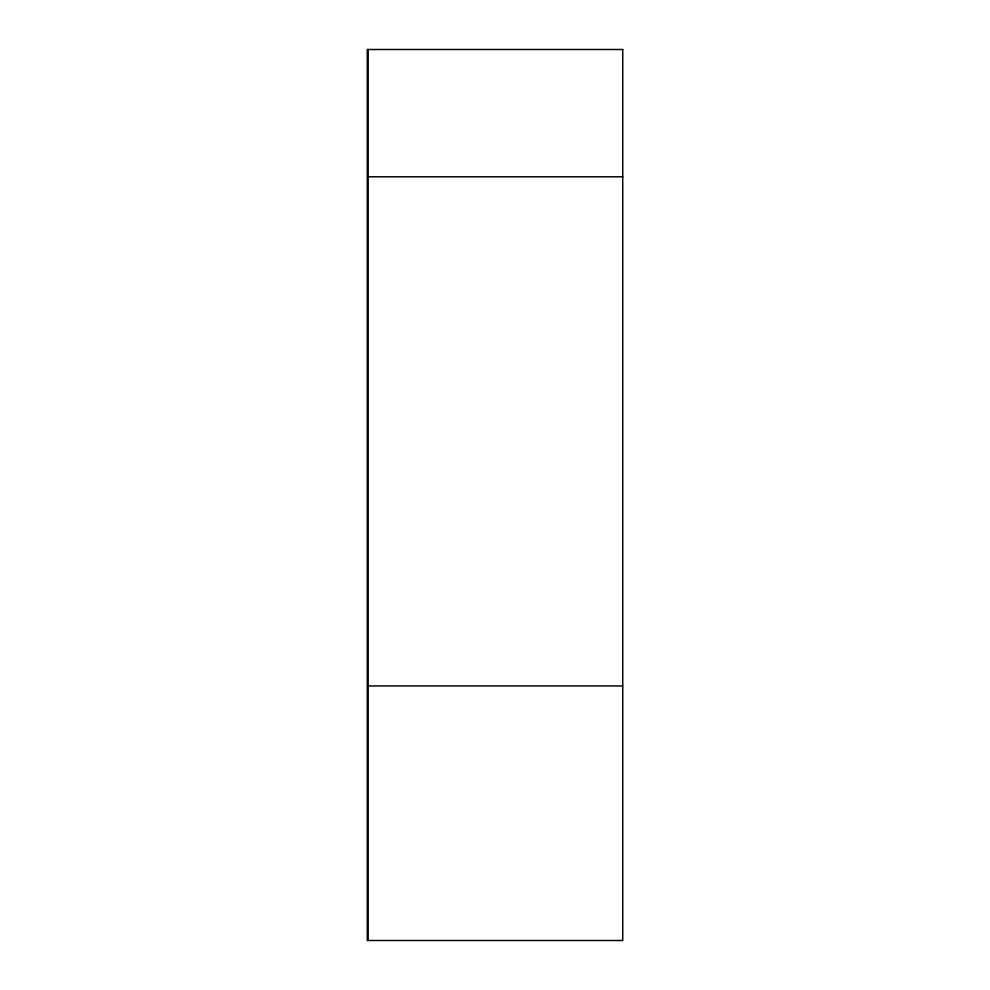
<?xml version="1.0" encoding="UTF-8"?>
<svg xmlns="http://www.w3.org/2000/svg" width="990" height="990" viewBox="0 0 990 990"><rect width="100%" height="100%" fill="white"/><g stroke="black" fill="none" stroke-linecap="round" stroke-linejoin="round"><path stroke-width="1.49" d="M368.169 176.789L622.735 176.789M368.169 685.934L622.735 685.934M368.169 49.5L368.169 940.5M622.735 49.5L367.265 49.5L367.265 940.5L622.735 940.5L622.735 49.5"/></g></svg>
